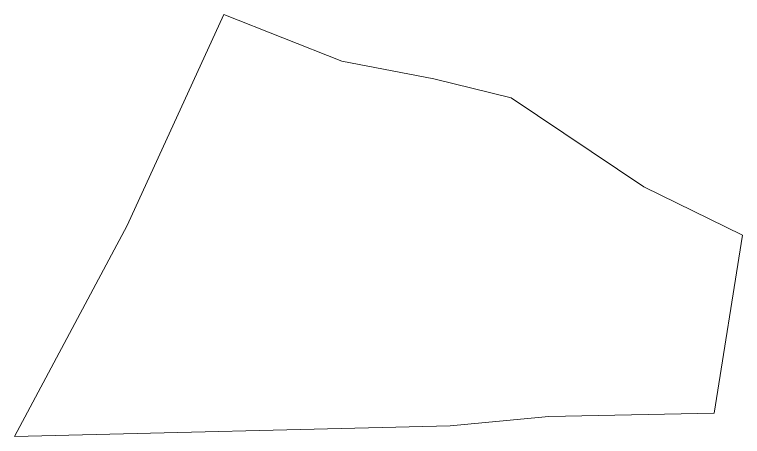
# Model space of a CAD drawing. Header units: inches. Extents: x 20273 to 74670, y -14357 to 735.
# Drawn here: x 48900 to 49783, y -14357 to -13845 of the extents above; entities that cross this region are included whole.
import ezdxf

# ---------------------------------------------------------------- set-up
doc = ezdxf.new("R2010")
doc.units = ezdxf.units.IN
doc.header["$LTSCALE"] = 5
doc.header["$MEASUREMENT"] = 0
doc.layers.add('A-WALL', color=7, linetype='Continuous', lineweight=9)

msp = doc.modelspace()

# ---------------------------------------------------------------- linework, layer by layer
at = {"layer": 'A-WALL', "ltscale": 5}
msp.add_lwpolyline([(49153.60954281269, -13845.01396107716), (49036.46786045691, -14100.9590141981), (48899.6695039324, -14356.69557264931), (49428.33409594823, -14343.90787214547), (49428.33409594823, -14343.90787214547), (49548.50235166101, -14332.33129926356), (49749.08735894109, -14328.60090215859), (49783.35186426843, -14112.41624143195), (49663.57521862391, -14053.93659388556), (49502.77490540899, -13945.98363725521), (49408.7166325904, -13922.96180616264), (49297.05872889384, -13901.68054448653), (49153.60954281269, -13845.01396107716)], dxfattribs=at)

doc.saveas('drawing.dxf')
